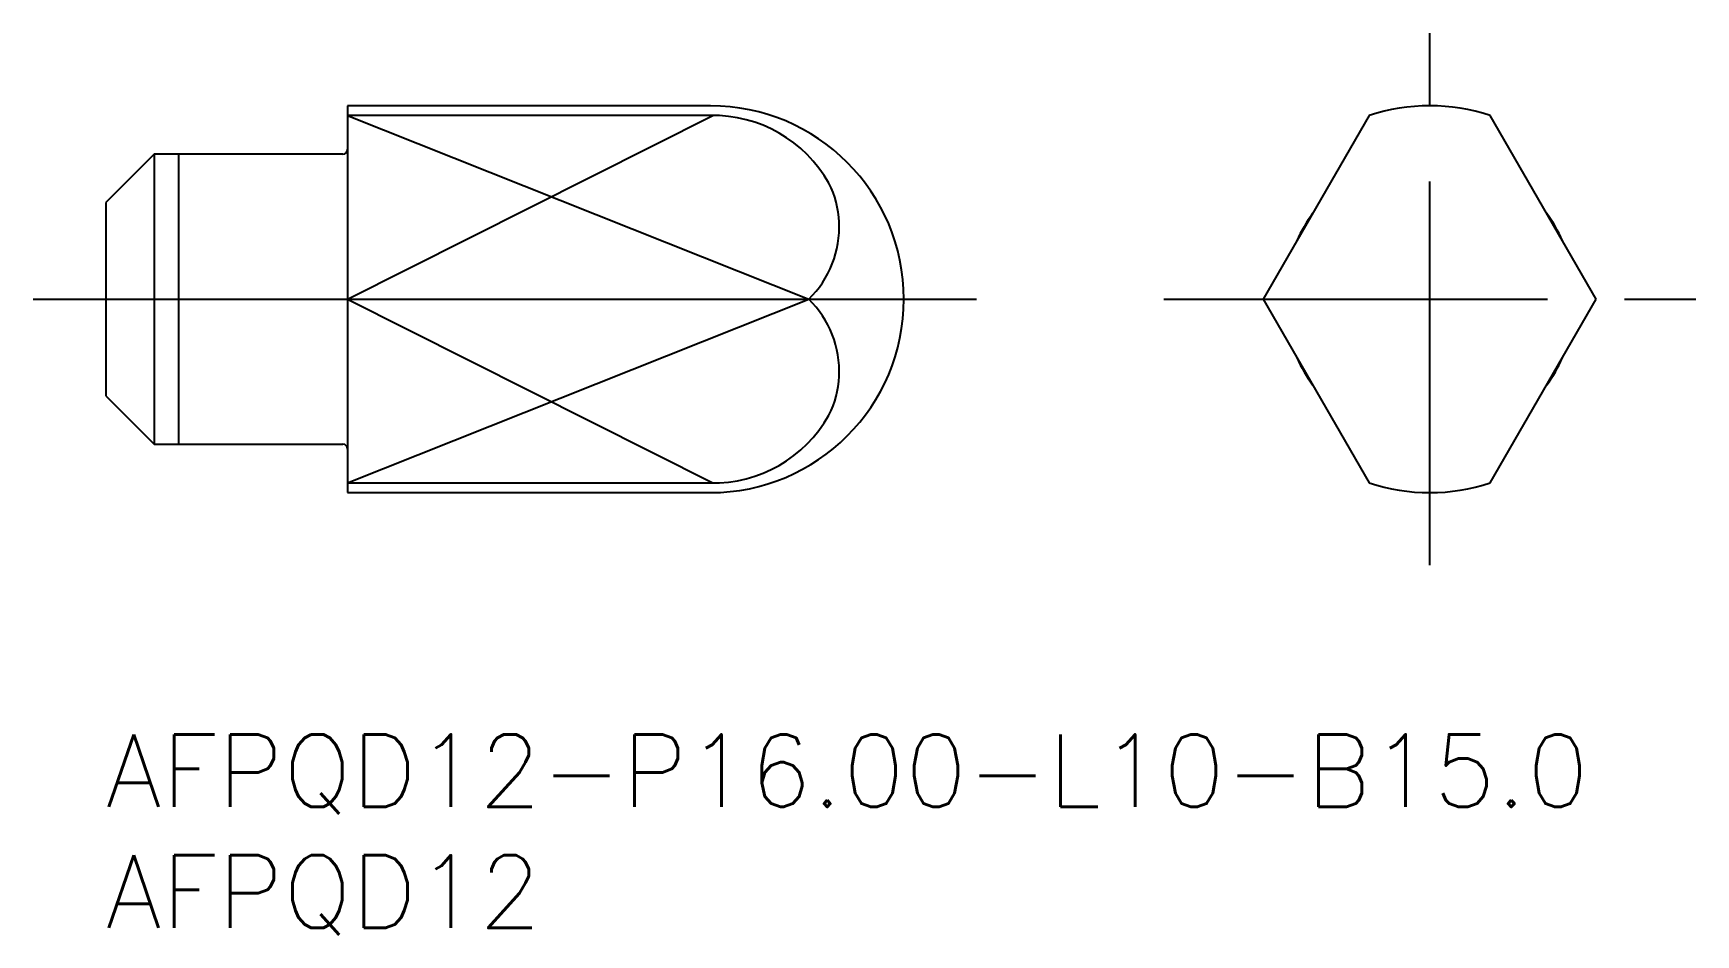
# Model space of a CAD drawing. Extents: x -3 to 65.7, y -8.3 to 29.
import ezdxf

# ---------------------------------------------------------------- set-up
doc = ezdxf.new("R2010")
doc.units = 0
doc.header["$LTSCALE"] = 0.5
doc.linetypes.add('CENTER', pattern=[50.8, 31.75, -6.35, 6.35, -6.35])
for name, color, linetype in [('MSM_CENTER', 1, 'CENTER'), ('MSM_CONTINUOUS', 7, 'CONTINUOUS'), ('MSM_NARROW', 5, 'CONTINUOUS'), ('MSM_PART_NUMBER', 7, 'CONTINUOUS')]:
    doc.layers.add(name, color=color, linetype=linetype)
doc.styles.get("Standard").update_dxf_attribs({"font": 'txt.shx', "height": 1, "bigfont": 'bigfont.shx'})

# ---------------------------------------------------------------- blocks, each defined once
blk = doc.blocks.new('*U13')
at = {"layer": 'MSM_PART_NUMBER'}
blk.add_text('AFPQD12-P16.00-L10-B15.0', height=3, dxfattribs=at).set_placement((0, -3))
blk = doc.blocks.new('*U14')
at = {"layer": 'MSM_PART_NUMBER'}
blk.add_text('AFPQD12', height=3, dxfattribs=at).set_placement((0, -8))

msp = doc.modelspace()

# ---------------------------------------------------------------- linework, layer by layer
at = {"layer": 'MSM_CENTER'}
for p, q in [((54.744, 7), (54.744, 29)), ((-3, 18), (36, 18)), ((43.744, 18), (65.744, 18))]:
    msp.add_line(p, q, dxfattribs=at)
at = {"layer": 'MSM_CONTINUOUS'}
for p, q in [((25, 26), (10, 26)), ((10, 26), (10, 10)), ((25, 25.599), (10, 25.599)), ((52.244, 25.599), (47.856, 18)), ((61.631, 18), (57.244, 25.599)), ((2, 24), (0, 22)), ((9.8, 24), (2, 24)), ((2, 24), (2, 12)), ((0, 22), (0, 14)), ((10, 18), (29.07, 18)), ((47.856, 18), (52.244, 10.401)), ((57.244, 10.401), (61.631, 18)), ((0, 14), (2, 12)), ((2, 12), (9.8, 12)), ((10, 10.401), (25, 10.401)), ((10, 10), (25, 10))]:
    msp.add_line(p, q, dxfattribs=at)
for centre, radius, start, end in [((25, 18), 8, 270, 90), ((25.098, 20.082), 5.519, 29.46429, 91.01503), ((54.744, 18), 8, 71.79004, 108.20996), ((9.8, 24.2), 0.2, 270, 0), ((26.225, 20.968), 4.107, 3.07135, 26.42804), ((54.744, 18), 6, 143.78488, 156.21512), ((54.744, 18), 6, 23.78488, 36.21512), ((26.104, 21.01), 4.226, 314.57523, 2.41591), ((26.104, 14.99), 4.226, 357.58409, 45.42477), ((54.744, 18), 6, 203.78488, 216.21512), ((54.744, 18), 6, 323.78488, 336.21512), ((26.225, 15.032), 4.107, 333.57196, 356.92865), ((25.098, 15.918), 5.519, 268.98497, 330.53571), ((9.8, 11.8), 0.2, 0, 90), ((54.744, 18), 8, 251.79004, 288.20996)]:
    msp.add_arc(centre, radius, start, end, dxfattribs=at)
at = {"layer": 'MSM_NARROW'}
for p, q in [((10, 18), (25.098, 25.6)), ((10, 25.599), (29.07, 18)), ((3, 24), (3, 12)), ((10, 10.401), (29.07, 18)), ((10, 18), (25.098, 10.4))]:
    msp.add_line(p, q, dxfattribs=at)

# ---------------------------------------------------------------- block references
at = {"layer": 'MSM_CONTINUOUS'}
for name in ['*U13', '*U14']:
    msp.add_blockref(name, (0, 0), dxfattribs=at)

doc.saveas('drawing.dxf')
